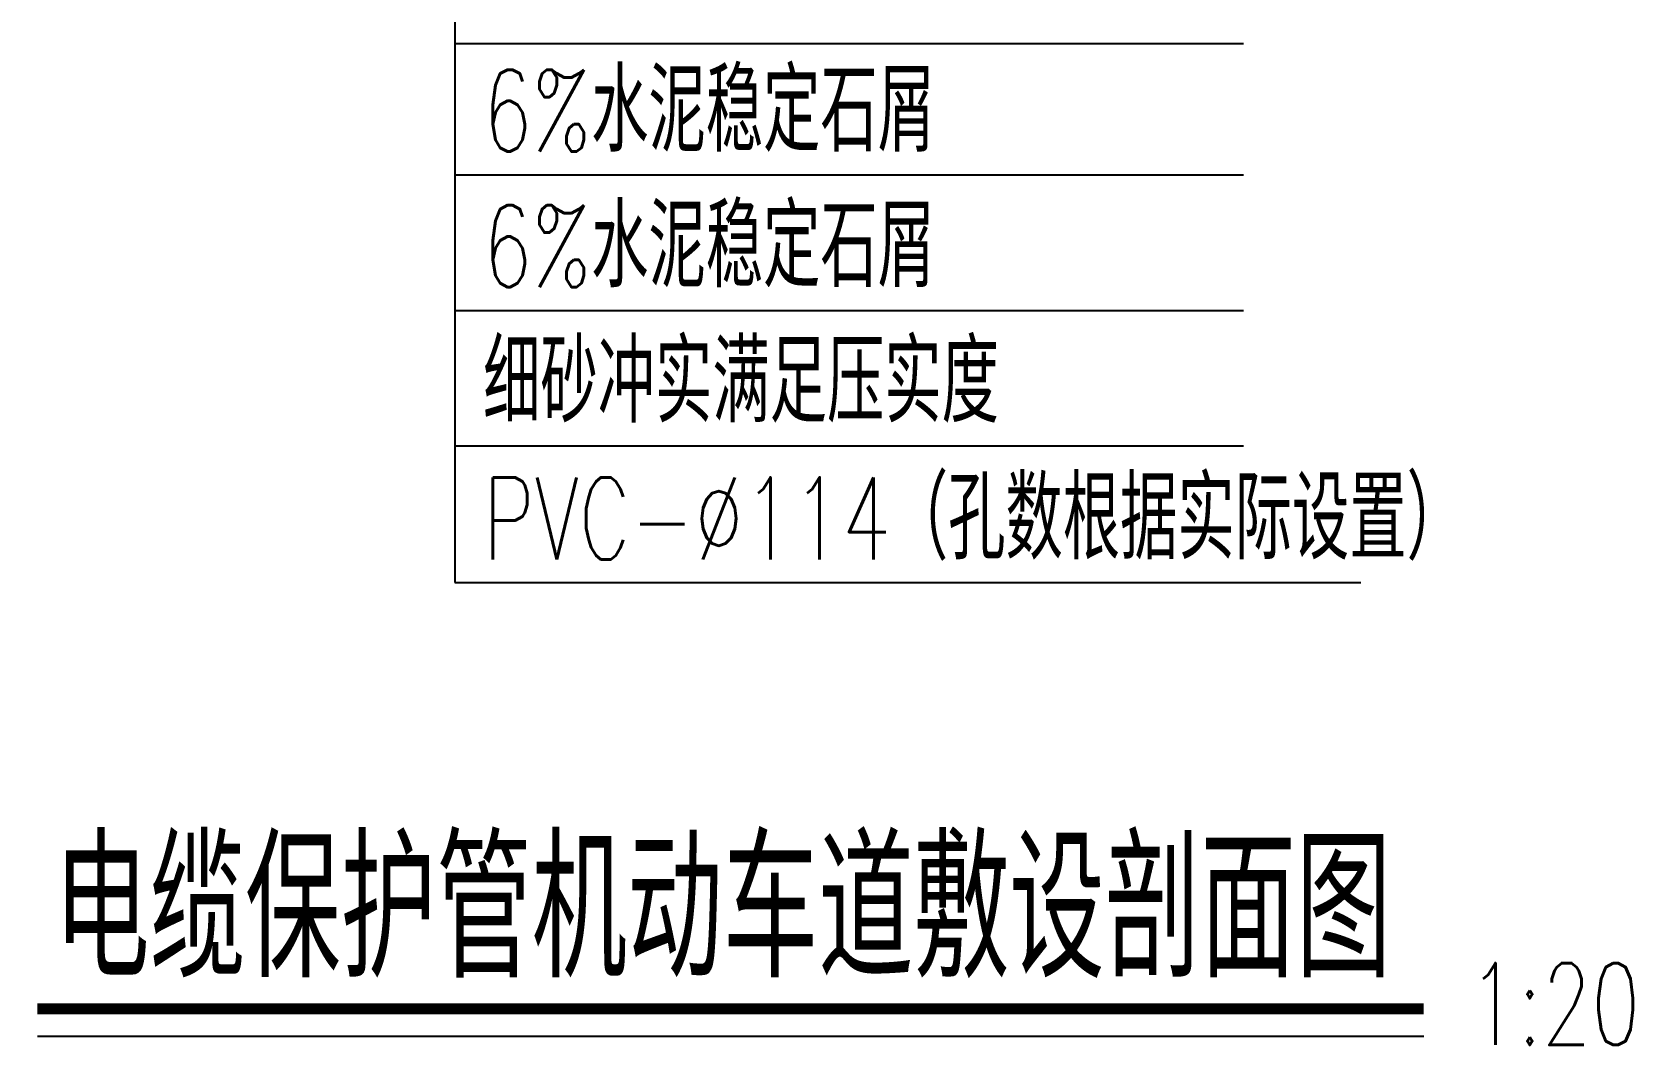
# Model space of a CAD drawing. Extents: x 12342 to 271026, y -9164 to -8044.
# Drawn here: x 16531.7 to 16590.4, y -8697.5 to -8660.4 of the extents above; entities that cross this region are included whole.
import ezdxf
from ezdxf.enums import TextEntityAlignment as Align

# ---------------------------------------------------------------- set-up
doc = ezdxf.new("R2010")
doc.units = 0
doc.header["$LTSCALE"] = 2
for name, color, linetype in [('1111111111', 7, 'CONTINUOUS'), ('图层1', 7, 'CONTINUOUS'), ('文字', 7, 'CONTINUOUS')]:
    doc.layers.add(name, color=color, linetype=linetype)
doc.styles.get("Standard").update_dxf_attribs({"font": 'simplex1.shx', "width": 0.7, "bigfont": 'hztxt.shx'})

msp = doc.modelspace()

# ---------------------------------------------------------------- linework, layer by layer
at = {"layer": '图层1', "color": 4}
for p, q in [((16547.201489, -8618.720346), (16547.201489, -8680.57424)), ((16547.201489, -8660.819017), (16576.099276, -8660.819017)), ((16547.201489, -8665.633215), (16576.099276, -8665.633215)), ((16547.201489, -8670.599466), (16576.099276, -8670.599466)), ((16547.201489, -8675.565718), (16576.099276, -8675.565718)), ((16547.201489, -8680.57424), (16580.391413, -8680.57424))]:
    msp.add_line(p, q, dxfattribs=at)
at = {"layer": '文字'}
msp.add_line((16531.906198, -8697.193501), (16582.699526, -8697.193501), dxfattribs=at)
at = {"layer": '文字', "const_width": 0.4}
msp.add_lwpolyline([(16531.906198, -8696.193501), (16582.699526, -8696.193501)], dxfattribs=at)

# ---------------------------------------------------------------- texts
at = {"layer": '1111111111', "color": 7, "width": 0.7}
for s, p in [('6%%%水泥稳定石屑', (16548.234056, -8664.779289)), ('6%%%水泥稳定石屑', (16548.234056, -8669.745541)), ('细砂冲实满足压实度', (16548.234056, -8674.711793)), ('PVC-%%C114（孔数根据实际设置）', (16548.234056, -8679.720314))]:
    msp.add_text(s, height=3, dxfattribs=at).set_placement(p)
at = {"layer": '文字', "width": 0.7}
for s, height, p in [('电缆保护管机动车道敷设剖面图', 5, (16557.013776, -8692.538156)), ('1:20', 3, (16587.487392, -8696.0156))]:
    msp.add_text(s, height=height, dxfattribs=at).set_placement(p, align=Align.MIDDLE_CENTER)

doc.saveas('drawing.dxf')
